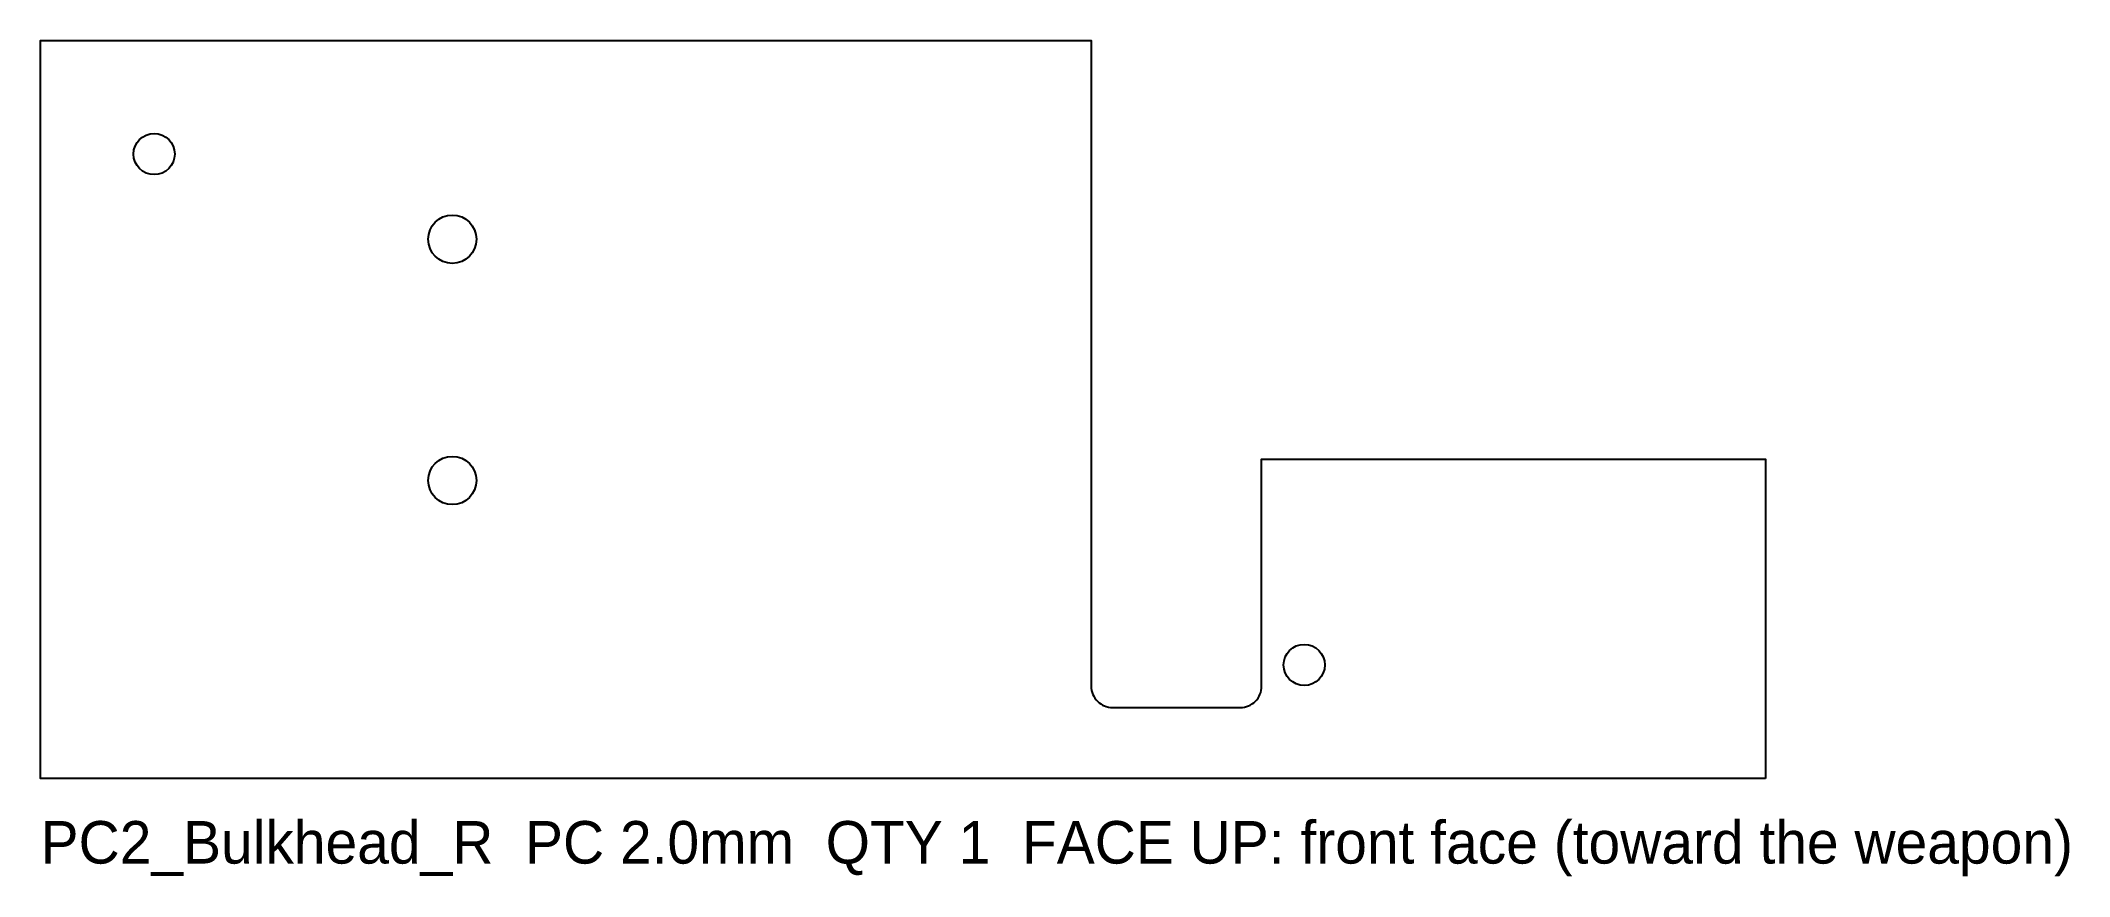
# Model space of a CAD drawing. Header units: millimetres. Extents: x 0 to 143, y -7 to 52.
import ezdxf

# ---------------------------------------------------------------- set-up
doc = ezdxf.new("R2010")
doc.units = ezdxf.units.MM
for name, color, linetype in [('CUT_INNER', 1, 'Continuous'), ('CUT_OUTER', 7, 'Continuous'), ('NOTES', 5, 'Continuous')]:
    doc.layers.add(name, color=color, linetype=linetype)

msp = doc.modelspace()

# ---------------------------------------------------------------- linework, layer by layer
at = {"layer": 'CUT_INNER'}
for centre, radius in [((8, 44), 1.45), ((29, 38), 1.7), ((29, 21), 1.7), ((89, 8), 1.45)]:
    msp.add_circle(centre, radius, dxfattribs=at)
at = {"layer": 'CUT_OUTER'}
msp.add_lwpolyline([(121.5, 0), (0, 0), (0, 52), (74, 52), (74, 6.5, 0.414214), (75.5, 5), (84.5, 5, 0.414214), (86, 6.5), (86, 22.5), (121.5, 22.5)], format="xyb", close=True, dxfattribs=at)

# ---------------------------------------------------------------- texts
at = {"layer": 'NOTES'}
msp.add_text('PC2_Bulkhead_R  PC 2.0mm  QTY 1  FACE UP: front face (toward the weapon)', height=3, dxfattribs=at).set_placement((0, -6))

doc.saveas('drawing.dxf')
